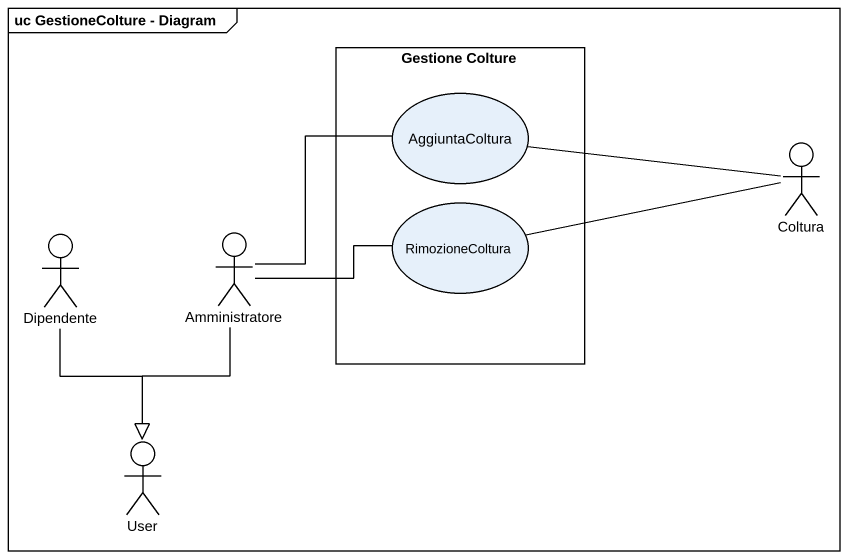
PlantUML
@startuml
mainframe uc GestioneColture - Diagram
rectangle "Gestione Colture" as Gestione_Colture {
  usecase AggiuntaColtura
  usecase RimozioneColtura
}
actor Coltura
actor Dipendente
actor Amministratore
actor User
AggiuntaColtura -right- Coltura
Dipendente --|> User
Amministratore -up- AggiuntaColtura
Amministratore -right- RimozioneColtura
Amministratore --|> User
RimozioneColtura -right- Coltura
@enduml
